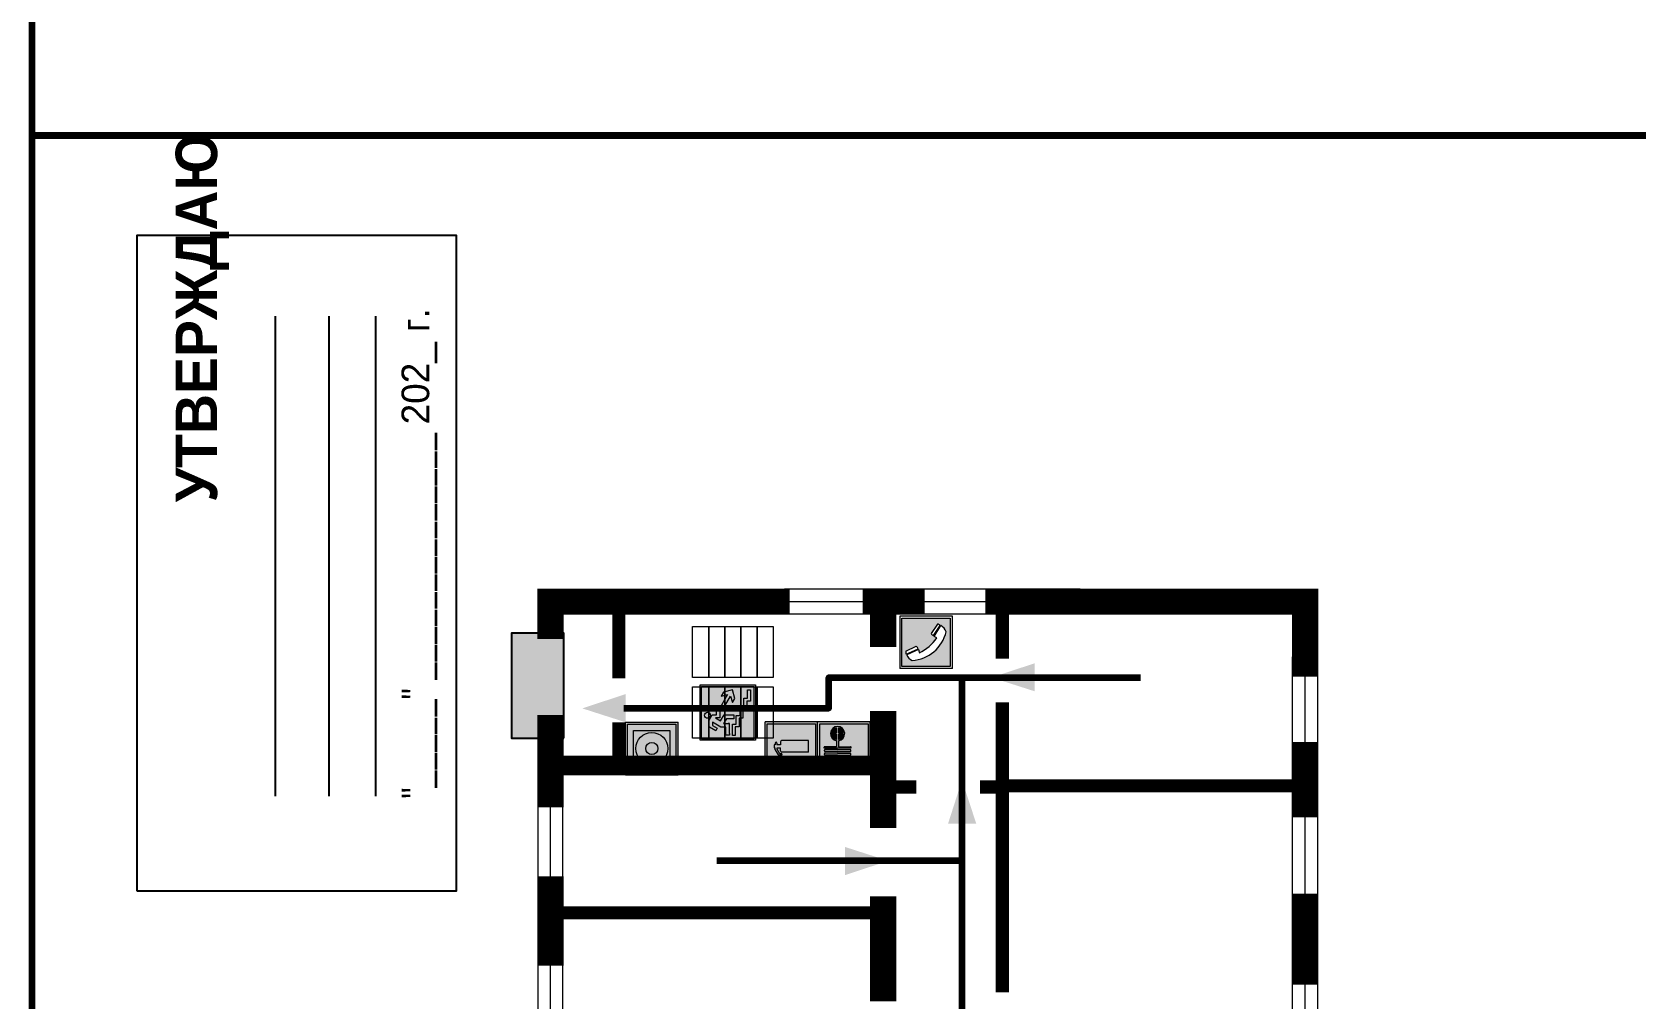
# Model space of a CAD drawing. Header units: millimetres. Extents: x 13810 to 67229, y 12374 to 21950.
# Drawn here: x 25277.2 to 25509.5, y 19352.8 to 19492.8 of the extents above; entities that cross this region are included whole.
import ezdxf

# ---------------------------------------------------------------- set-up
doc = ezdxf.new("R2010")
doc.units = ezdxf.units.MM
doc.layers.add('План_Штампы', color=7, linetype='Continuous')
doc.styles.add('обычный', font='arial.ttf')

# ---------------------------------------------------------------- blocks, each defined once
blk = doc.blocks.new('A$C54414219')
at = {"true_color": 0xffffff}
h = blk.add_hatch(color=7, dxfattribs=at)
h.paths.add_polyline_path([(2.39, -9.45), (2.39, -18.3), (11.23, -18.3), (11.23, -9.45)], flags=0)
h.paths.add_polyline_path([(10.71, -13.87, -1), (2.92, -13.87, -1)], flags=0)
h.paths.add_polyline_path([(8.3, -13.87, -1), (5.33, -13.87, -1)], flags=0)
h.paths.add_polyline_path([(0.41, -7.47), (0.41, -20.27), (13.21, -20.27), (13.21, -7.47)])
h.paths.add_polyline_path([(0.92, -19.77), (12.71, -19.77), (12.71, -7.98), (0.92, -7.98)], flags=16)
h.paths.add_polyline_path([(11.23, -9.45), (11.23, -18.3), (2.39, -18.3), (2.39, -9.45)], flags=0)
at = {"lineweight": 5}
h = blk.add_hatch(color=242, dxfattribs=at)
h.paths.add_polyline_path([(12.71, -7.98), (0.92, -7.98), (0.92, -19.77), (12.71, -19.77)])
h.paths.add_polyline_path([(11.23, -18.3), (2.39, -18.3), (2.39, -9.45), (11.23, -9.45)], flags=16)
h.paths.add_polyline_path([(10.71, -13.87, -1), (2.92, -13.87, -1)], flags=0)
h.paths.add_polyline_path([(8.3, -13.87, -1), (5.33, -13.87, -1)], flags=0)
at = {"true_color": 0xffffff}
h = blk.add_hatch(color=7, dxfattribs=at)
h.paths.add_polyline_path([(2.39, -9.45), (2.39, -18.3), (11.23, -18.3), (11.23, -9.45)])
h.paths.add_polyline_path([(10.71, -13.87, -1), (2.92, -13.87, -1)], flags=16)
h.paths.add_polyline_path([(8.3, -13.87, -1), (5.33, -13.87, -1)], flags=0)
at = {"lineweight": 5}
h = blk.add_hatch(color=242, dxfattribs=at)
h.paths.add_polyline_path([(2.92, -13.87, 1), (10.71, -13.87, 1)])
h.paths.add_polyline_path([(8.3, -13.87, -1), (5.33, -13.87, -1)], flags=16)
at = {"color": 242, "lineweight": 5}
for p, q in [((0.41, -20.27), (0.41, -7.47)), ((0.41, -7.47), (13.21, -7.47)), ((0.41, -7.47), (13.21, -7.47)), ((13.21, -20.27), (13.21, -7.47)), ((0.41, -20.27), (13.21, -20.27))]:
    blk.add_line(p, q, dxfattribs=at)
for points in [[(0.92, -7.98), (12.71, -7.98), (12.71, -19.77), (0.92, -19.77)], [(2.39, -9.45), (11.23, -9.45), (11.23, -18.3), (2.39, -18.3)]]:
    blk.add_lwpolyline(points, close=True, dxfattribs=at)
for radius in [3.89, 1.49]:
    blk.add_circle((6.81, -13.87), radius, dxfattribs=at)
blk = doc.blocks.new('A$C456E1F9C')
at = {"lineweight": 5}
h = blk.add_hatch(color=242, dxfattribs=at)
h.paths.add_polyline_path([(0.51, -1.47), (0.51, -13.26), (12.29, -13.26), (12.29, -1.47)])
h.paths.add_polyline_path([(5.42, -4.95, -0.254479), (4.78, -5.4), (3.52, -2.53, -0.209735), (4.23, -2.4)], flags=16)
h.paths.add_polyline_path([(8.53, -8.6), (10.87, -10.17), (10.54, -10.76), (8.03, -9.13, -0.192251)], flags=16)
h.paths.add_polyline_path([(4.61, -5.49, 0.005518), (3.87, -5.72, 0.128647), (7.49, -10.01, 0.00809), (7.83, -9.33), (10.47, -10.97, -0.16736), (8.99, -12.25, -0.327862), (1.95, -3.95, -0.166952), (3.36, -2.62)], flags=16)
at = {"color": 242, "lineweight": 5}
for p, q in [((0, -13.77), (0, -0.97)), ((12.8, -0.97), (0, -0.97)), ((4.61, -5.49), (3.36, -2.62)), ((3.52, -2.53), (4.78, -5.4)), ((4.23, -2.4), (5.42, -4.95)), ((12.8, -13.77), (12.8, -0.97)), ((7.83, -9.33), (10.47, -10.97)), ((8.03, -9.13), (10.54, -10.76)), ((10.81, -10.12), (8.53, -8.6)), ((10.54, -10.76), (10.8, -10.3)), ((10.8, -10.3), (10.81, -10.12)), ((0, -13.77), (12.8, -13.77))]:
    blk.add_line(p, q, dxfattribs=at)
blk.add_lwpolyline([(0.51, -1.47), (12.29, -1.47), (12.29, -13.26), (0.51, -13.26)], close=True, dxfattribs=at)
for centre, radius, start, end in [((4.59, -5.34), 2.99, 114.2845, 152.1974), ((4.02, -3.27), 0.891, 76.3284, 123.7092), ((11.12, -3.31), 9.19, 183.9915, 256.6009), ((14.98, -39.1), 35.17, 107.1487, 108.4135), ((13.86, -0.94), 11.08, 205.5536, 234.8762), ((4.68, -4.59), 0.824, 276.9621, 334.0723), ((-13.31, 0.8), 23.44, 332.5487, 334.4027), ((8.94, -9.5), 0.989, 114.4092, 157.9388), ((7.87, -9.46), 3, 291.9291, 329.9329)]:
    blk.add_arc(centre, radius, start, end, dxfattribs=at)
blk = doc.blocks.new('A$C37112FD5')
at = {"true_color": 0xf5f5ff}
h = blk.add_hatch(color=7, dxfattribs=at)
h.dxf.hatch_style = 1
h.paths.add_polyline_path([(12.8, -7.4), (0, -7.4), (0, -20.2), (12.8, -20.2)])
h.paths.add_polyline_path([(12.29, -7.91), (12.29, -19.69), (0.51, -19.69), (0.51, -7.91)], flags=16)
h.paths.add_polyline_path([(4.98, -9.04, -0.42597), (5.17, -9.22), (5.17, -12.25), (5.17, -15.29, -0.432244), (4.98, -15.47), (4.83, -15.47, -0.42597), (4.64, -15.29), (4.64, -12.25), (4.64, -9.22, -0.432244), (4.83, -9.04)], flags=0)
h.paths.add_polyline_path([(4.28, -9.22), (4.28, -12.25), (4.28, -15.29, -0.432244), (4.09, -15.47), (3.94, -15.47, -0.42597), (3.75, -15.29), (3.75, -12.25), (3.75, -9.22, -0.432244), (3.94, -9.04), (4.09, -9.04, -0.42597)], flags=0)
h.paths.add_polyline_path([(5.72, -9.04), (5.87, -9.04, -0.42597), (6.06, -9.22), (6.06, -12.25), (6.06, -15.29, -0.432244), (5.87, -15.47), (5.72, -15.47, -0.42597), (5.53, -15.29), (5.53, -12.25), (5.53, -9.22, -0.432244)], flags=0)
h.paths.add_polyline_path([(6.42, -8.9), (6.5, -8.9, -0.42597), (6.69, -9.08), (6.69, -12.03), (8.21, -12.03, -15.824349), (8.21, -12.47), (6.69, -12.47), (6.69, -15.42, -0.432244), (6.5, -15.6), (6.42, -15.6)], flags=0)
h.paths.add_polyline_path([(3.39, -9.22), (3.39, -12.25), (3.39, -15.29, -0.432244), (3.2, -15.47), (3.05, -15.47, -0.42597), (2.85, -15.29), (2.85, -12.25), (2.85, -9.22, -0.432244), (3.05, -9.04), (3.2, -9.04, -0.42597)], flags=0)
h.paths.add_polyline_path([(2.5, -9.22), (2.5, -16.71), (1.96, -16.71), (1.96, -9.22, -0.432244), (2.15, -9.04), (2.31, -9.04, -0.42597)], flags=0)
h.paths.add_polyline_path([(1.61, -8.9), (1.61, -15.6), (1.57, -15.6, -0.42597), (1.37, -15.42), (1.37, -12.03), (1.37, -9.09, -0.432244), (1.57, -8.9)], flags=0)
h.paths.add_polyline_path([(9.76, -10.81), (9.76, -12.03), (8.49, -12.03, -0.336371)], flags=0)
h.paths.add_polyline_path([(8.49, -12.47), (9.76, -12.47), (9.76, -13.7, -0.336371)], flags=0)
h.paths.add_polyline_path([(10.11, -10.81, -0.336371), (11.38, -12.03), (10.11, -12.03)], flags=0)
h.paths.add_polyline_path([(10.11, -12.47), (11.38, -12.47, -0.336371), (10.11, -13.7)], flags=0)
h.paths.add_polyline_path([(2.5, -16.84), (2.5, -17.05), (1.97, -17.05), (1.97, -16.84)], flags=0)
h.paths.add_polyline_path([(2.5, -17.24, -0.033778), (2.24, -18.6, -0.033778), (1.97, -17.24)], flags=0)
h = blk.add_hatch(color=242)
h.dxf.hatch_style = 1
h.paths.add_polyline_path([(12.29, -7.91), (0.51, -7.91), (0.51, -19.69), (12.29, -19.69)])
h.paths.add_polyline_path([(6.42, -15.6), (6.42, -8.9), (6.5, -8.9, -0.42597), (6.69, -9.08), (6.69, -12.03), (8.21, -12.03, -15.824349), (8.21, -12.47), (6.69, -12.47), (6.69, -15.42, -0.432244), (6.5, -15.6)], flags=16)
h.paths.add_polyline_path([(5.87, -15.47), (5.72, -15.47, -0.42597), (5.53, -15.29), (5.53, -12.25), (5.53, -9.22, -0.432244), (5.72, -9.04), (5.87, -9.04, -0.42597), (6.06, -9.22), (6.06, -12.25), (6.06, -15.29, -0.432244)], flags=16)
h.paths.add_polyline_path([(4.98, -15.47), (4.83, -15.47, -0.42597), (4.64, -15.29), (4.64, -12.25), (4.64, -9.22, -0.432244), (4.83, -9.04), (4.98, -9.04, -0.42597), (5.17, -9.22), (5.17, -12.25), (5.17, -15.29, -0.432244)], flags=16)
h.paths.add_polyline_path([(4.09, -15.47), (3.94, -15.47, -0.42597), (3.75, -15.29), (3.75, -12.25), (3.75, -9.22, -0.432244), (3.94, -9.04), (4.09, -9.04, -0.42597), (4.28, -9.22), (4.28, -12.25), (4.28, -15.29, -0.432244)], flags=16)
h.paths.add_polyline_path([(3.2, -15.47), (3.05, -15.47, -0.42597), (2.85, -15.29), (2.85, -12.25), (2.85, -9.22, -0.432244), (3.05, -9.04), (3.2, -9.04, -0.42597), (3.39, -9.22), (3.39, -12.25), (3.39, -15.29, -0.432244)], flags=16)
h.paths.add_polyline_path([(2.5, -17.05), (1.97, -17.05), (1.97, -16.84), (2.5, -16.84)], flags=16)
h.paths.add_polyline_path([(2.5, -17.24, -0.033778), (2.24, -18.6, -0.033778), (1.97, -17.24)], flags=16)
h.paths.add_polyline_path([(2.5, -16.71), (1.96, -16.71), (1.96, -9.22, -0.432244), (2.15, -9.04), (2.31, -9.04, -0.42597), (2.5, -9.22)], flags=16)
h.paths.add_polyline_path([(1.61, -15.6), (1.57, -15.6, -0.42597), (1.37, -15.42), (1.37, -12.03), (1.37, -9.09, -0.432244), (1.57, -8.9), (1.61, -8.9)], flags=16)
h.paths.add_polyline_path([(8.49, -12.47), (9.76, -12.47), (9.76, -13.7, -0.336371)], flags=0)
h.paths.add_polyline_path([(10.11, -13.7), (10.11, -12.47), (11.38, -12.47, -0.336371)], flags=0)
h.paths.add_polyline_path([(8.49, -12.03, -0.336371), (9.76, -10.81), (9.76, -12.03)], flags=0)
h.paths.add_polyline_path([(10.11, -12.03), (10.11, -10.81, -0.336371), (11.38, -12.03)], flags=0)
h = blk.add_hatch(color=7, dxfattribs=at)
h.dxf.hatch_style = 1
h.paths.add_polyline_path([(1.61, -8.9), (1.57, -8.9, 0.432244), (1.37, -9.09), (1.37, -12.03), (1.37, -15.42, 0.42597), (1.57, -15.6), (1.61, -15.6)])
h.paths.add_polyline_path([(2.5, -9.22, 0.42597), (2.31, -9.04), (2.15, -9.04, 0.432244), (1.96, -9.22), (1.96, -16.71), (2.5, -16.71)])
h.paths.add_polyline_path([(2.5, -16.84), (1.97, -16.84), (1.97, -17.05), (2.5, -17.05)])
h.paths.add_polyline_path([(2.5, -17.24), (1.97, -17.24, 0.033778), (2.24, -18.6, 0.033778)])
h.paths.add_polyline_path([(3.39, -12.25), (3.39, -9.22, 0.42597), (3.2, -9.04), (3.05, -9.04, 0.432244), (2.85, -9.22), (2.85, -12.25), (2.85, -15.29, 0.42597), (3.05, -15.47), (3.2, -15.47, 0.432244), (3.39, -15.29)])
h.paths.add_polyline_path([(4.28, -12.25), (4.28, -9.22, 0.42597), (4.09, -9.04), (3.94, -9.04, 0.432244), (3.75, -9.22), (3.75, -12.25), (3.75, -15.29, 0.42597), (3.94, -15.47), (4.09, -15.47, 0.432244), (4.28, -15.29)])
h.paths.add_polyline_path([(5.17, -12.25), (5.17, -9.22, 0.42597), (4.98, -9.04), (4.83, -9.04, 0.432244), (4.64, -9.22), (4.64, -12.25), (4.64, -15.29, 0.42597), (4.83, -15.47), (4.98, -15.47, 0.432244), (5.17, -15.29)])
h.paths.add_polyline_path([(6.06, -12.25), (6.06, -9.22, 0.42597), (5.87, -9.04), (5.72, -9.04, 0.432244), (5.53, -9.22), (5.53, -12.25), (5.53, -15.29, 0.42597), (5.72, -15.47), (5.87, -15.47, 0.432244), (6.06, -15.29)])
h.paths.add_polyline_path([(6.69, -12.47), (8.21, -12.47, 15.824349), (8.21, -12.03), (6.69, -12.03), (6.69, -9.08, 0.42597), (6.5, -8.9), (6.42, -8.9), (6.42, -15.6), (6.5, -15.6, 0.432244), (6.69, -15.42)])
h.paths.add_polyline_path([(8.49, -12.47), (9.76, -12.47), (9.76, -13.7, -0.336371)], flags=16)
h.paths.add_polyline_path([(8.49, -12.03, -0.336371), (9.76, -10.81), (9.76, -12.03)], flags=16)
h.paths.add_polyline_path([(10.11, -12.47), (11.38, -12.47, -0.336371), (10.11, -13.7)], flags=16)
h.paths.add_polyline_path([(10.11, -12.03), (10.11, -10.81, -0.336371), (11.38, -12.03)], flags=16)
h = blk.add_hatch(color=242)
h.dxf.hatch_style = 1
h.paths.add_polyline_path([(9.76, -10.81, 0.336371), (8.49, -12.03), (9.76, -12.03)])
h.paths.add_polyline_path([(10.11, -10.81), (10.11, -12.03), (11.38, -12.03, 0.336371)])
h.paths.add_polyline_path([(11.38, -12.47), (10.11, -12.47), (10.11, -13.7, 0.336371)])
h.paths.add_polyline_path([(9.76, -12.47), (8.49, -12.47, 0.336371), (9.76, -13.7)])
at = {"color": 242, "lineweight": 5}
for p, q in [((0, -20.2), (0, -7.4)), ((0, -7.4), (12.8, -7.4)), ((12.8, -20.2), (12.8, -7.4)), ((1.37, -12.03), (1.37, -9.08)), ((1.57, -8.9), (1.61, -8.9)), ((1.61, -8.9), (1.61, -15.6)), ((1.96, -16.71), (1.96, -9.22)), ((2.15, -9.04), (2.31, -9.04)), ((2.5, -16.71), (2.5, -9.22)), ((2.85, -12.25), (2.85, -9.22)), ((3.05, -9.04), (3.2, -9.04)), ((3.39, -12.25), (3.39, -9.22)), ((3.75, -12.25), (3.75, -9.22)), ((3.94, -9.04), (4.09, -9.04)), ((4.28, -12.25), (4.28, -9.22)), ((4.64, -12.25), (4.64, -9.22)), ((4.83, -9.04), (4.98, -9.04)), ((5.17, -12.25), (5.17, -9.22)), ((5.53, -12.25), (5.53, -9.22)), ((5.72, -9.04), (5.87, -9.04)), ((6.06, -12.25), (6.06, -9.22)), ((6.42, -8.9), (6.42, -15.6)), ((6.5, -8.9), (6.42, -8.9)), ((6.69, -12.03), (6.69, -9.08)), ((9.76, -10.81), (9.76, -12.03)), ((10.11, -10.81), (10.11, -12.03)), ((1.37, -12.03), (1.37, -15.42)), ((1.57, -15.6), (1.61, -15.6)), ((2.85, -12.25), (2.85, -15.29)), ((3.05, -15.47), (3.2, -15.47)), ((3.39, -12.25), (3.39, -15.29)), ((3.75, -12.25), (3.75, -15.29)), ((3.94, -15.47), (4.09, -15.47)), ((4.28, -12.25), (4.28, -15.29)), ((4.64, -12.25), (4.64, -15.29)), ((4.83, -15.47), (4.98, -15.47)), ((5.17, -12.25), (5.17, -15.29)), ((5.53, -12.25), (5.53, -15.29)), ((5.72, -15.47), (5.87, -15.47)), ((6.06, -12.25), (6.06, -15.29)), ((6.42, -15.6), (6.5, -15.6)), ((8.21, -12.03), (6.69, -12.03)), ((8.21, -12.47), (6.69, -12.47)), ((6.69, -12.47), (6.69, -15.42)), ((9.76, -12.03), (8.49, -12.03)), ((9.76, -12.47), (8.49, -12.47)), ((9.76, -12.47), (9.76, -13.7)), ((11.38, -12.03), (10.11, -12.03)), ((11.38, -12.47), (10.11, -12.47)), ((10.11, -12.47), (10.11, -13.7)), ((1.96, -16.71), (2.5, -16.71)), ((1.97, -16.84), (2.5, -16.84)), ((1.97, -17.05), (1.97, -16.84)), ((2.5, -17.05), (1.97, -17.05)), ((1.97, -17.24), (2.5, -17.24)), ((2.5, -16.84), (2.5, -17.05)), ((0, -20.2), (12.8, -20.2))]:
    blk.add_line(p, q, dxfattribs=at)
blk.add_lwpolyline([(0.51, -7.91), (12.29, -7.91), (12.29, -19.69), (0.51, -19.69)], close=True, dxfattribs=at)
for centre, radius, start, end in [((1.56, -9.09), 0.182, 87.1027, 180.6071), ((2.15, -9.22), 0.182, 87.1027, 180.6071), ((2.32, -9.22), 0.182, 359.3929, 92.8973), ((3.04, -9.22), 0.182, 87.1027, 180.6071), ((3.21, -9.22), 0.182, 359.3929, 92.8973), ((3.93, -9.22), 0.182, 87.1027, 180.6071), ((4.1, -9.22), 0.182, 359.3929, 92.8973), ((4.82, -9.22), 0.182, 87.1027, 180.6071), ((4.99, -9.22), 0.182, 359.3929, 92.8973), ((5.71, -9.22), 0.182, 87.1027, 180.6071), ((5.88, -9.22), 0.182, 359.3929, 92.8973), ((6.51, -9.09), 0.182, 359.3929, 92.8973), ((9.93, -12.25), 1.74, 187.2319, 172.7681), ((9.93, -12.25), 1.46, 96.9927, 171.3585), ((9.93, -12.25), 1.46, 8.6415, 83.0073), ((1.56, -15.42), 0.182, 179.3929, 272.8973), ((3.04, -15.29), 0.182, 179.3929, 272.8973), ((3.21, -15.29), 0.182, 267.1027, 0.6071), ((3.93, -15.29), 0.182, 179.3929, 272.8973), ((4.1, -15.29), 0.182, 267.1027, 0.6071), ((4.82, -15.29), 0.182, 179.3929, 272.8973), ((4.99, -15.29), 0.182, 267.1027, 0.6071), ((5.71, -15.29), 0.182, 179.3929, 272.8973), ((5.88, -15.29), 0.182, 267.1027, 0.6071), ((6.51, -15.42), 0.182, 267.1027, 0.6071), ((9.93, -12.25), 1.46, 188.6415, 263.0073), ((9.93, -12.25), 1.46, 276.9927, 351.3585), ((12.17, -15.98), 10.27, 187.041, 194.7793), ((-7.7, -15.98), 10.27, 345.2207, 352.959)]:
    blk.add_arc(centre, radius, start, end, dxfattribs=at)
blk = doc.blocks.new('A$C3AD82952')
at = {"true_color": 0xf5f5ff}
h = blk.add_hatch(color=7, dxfattribs=at)
h.dxf.hatch_style = 1
h.paths.add_polyline_path([(8.21, 8.73, 0.414214), (7.89, 9.05), (7.22, 9.05), (7.22, 9.92), (7.59, 9.92, 1), (7.57, 10.36), (7.22, 10.36), (7.22, 10.6), (6.43, 10.6), (6.43, 10.36), (6.01, 10.36), (4.74, 9.59), (4.74, 8.69), (4.98, 8.73), (4.98, 9.26), (6.12, 9.91), (6.43, 9.91), (6.43, 9.05), (5.76, 9.05, 0.414214), (5.44, 8.73), (5.44, 2.2), (8.21, 2.2)], flags=0)
h.paths.add_polyline_path([(12.8, 12.8), (0, 12.8), (0, 0), (12.8, 0)])
h.paths.add_polyline_path([(0.51, 12.29), (12.29, 12.29), (12.29, 0.51), (0.51, 0.51)], flags=16)
h.paths.add_polyline_path([(4.74, 9.59), (6.01, 10.36), (6.43, 10.36), (6.43, 10.6), (7.22, 10.6), (7.22, 10.36), (7.59, 10.36, -0.94586), (7.59, 9.92), (7.22, 9.92), (7.22, 9.05), (7.89, 9.05, -0.414214), (8.21, 8.73), (8.21, 2.2), (5.44, 2.2), (5.44, 8.73, -0.414214), (5.76, 9.05), (6.43, 9.05), (6.43, 9.91), (6.12, 9.91), (4.98, 9.26), (4.98, 8.73), (4.74, 8.69)], flags=0)
h = blk.add_hatch(color=242)
h.dxf.hatch_style = 1
h.paths.add_polyline_path([(12.29, 12.29), (0.51, 12.29), (0.51, 0.51), (12.29, 0.51)])
h.paths.add_polyline_path([(4.74, 8.69), (4.74, 9.59), (6.01, 10.36), (6.43, 10.36), (6.43, 10.6), (7.22, 10.6), (7.22, 10.36), (7.59, 10.36, -0.94586), (7.59, 9.92), (7.22, 9.92), (7.22, 9.05), (7.89, 9.05, -0.414214), (8.21, 8.73), (8.21, 2.2), (5.44, 2.2), (5.44, 8.73, -0.414214), (5.76, 9.05), (6.43, 9.05), (6.43, 9.91), (6.12, 9.91), (4.98, 9.26), (4.98, 8.73)], flags=16)
h = blk.add_hatch(color=7, dxfattribs=at)
h.dxf.hatch_style = 1
h.paths.add_polyline_path([(8.21, 8.73, 0.414214), (7.89, 9.05), (7.22, 9.05), (7.22, 9.92), (7.59, 9.92, 1), (7.57, 10.36), (7.22, 10.36), (7.22, 10.6), (6.43, 10.6), (6.43, 10.36), (6.01, 10.36), (4.74, 9.59), (4.74, 8.69), (4.98, 8.73), (4.98, 9.26), (6.12, 9.91), (6.43, 9.91), (6.43, 9.05), (5.76, 9.05, 0.414214), (5.44, 8.73), (5.44, 2.2), (8.21, 2.2)])
at = {"color": 242, "lineweight": 5}
for p, q in [((0, 0), (0, 12.8)), ((0, 12.8), (12.8, 12.8)), ((12.8, 0), (12.8, 12.8)), ((6.01, 10.36), (4.74, 9.59)), ((4.74, 9.59), (4.74, 8.69)), ((4.74, 8.69), (4.98, 8.73)), ((4.98, 9.26), (6.12, 9.91)), ((4.98, 8.73), (4.98, 9.26)), ((5.44, 2.2), (5.44, 8.73)), ((5.76, 9.05), (6.43, 9.05)), ((6.01, 10.36), (6.43, 10.36)), ((6.12, 9.91), (6.43, 9.91)), ((7.22, 10.6), (6.43, 10.6)), ((6.43, 10.6), (6.43, 10.36)), ((6.43, 9.91), (6.43, 9.05)), ((7.22, 10.36), (7.22, 10.6)), ((7.59, 10.36), (7.22, 10.36)), ((7.22, 9.05), (7.22, 9.92)), ((7.59, 9.92), (7.22, 9.92)), ((7.89, 9.05), (7.22, 9.05)), ((8.21, 2.2), (8.21, 8.73)), ((0, 0), (12.8, 0)), ((5.44, 2.2), (8.21, 2.2))]:
    blk.add_line(p, q, dxfattribs=at)
blk.add_lwpolyline([(0.51, 12.29), (12.29, 12.29), (12.29, 0.51), (0.51, 0.51)], close=True, dxfattribs=at)
for centre, radius, start, end in [((5.76, 8.73), 0.32, 90, 180), ((7.58, 10.14), 0.223, 273.1875, 86.8125), ((7.89, 8.73), 0.32, 0, 90)]:
    blk.add_arc(centre, radius, start, end, dxfattribs=at)
blk = doc.blocks.new('вниз')
at = {"lineweight": 0, "true_color": 0xffffff}
h = blk.add_hatch(color=7, dxfattribs=at)
h.dxf.hatch_style = 1
h.paths.add_polyline_path([(40994.51, -4472.22), (40986.51, -4472.22), (40986.51, -4480.22), (40994.51, -4480.22)])
h.paths.add_polyline_path([(40994.31, -4472.42), (40994.31, -4480.01), (40986.71, -4480.01), (40986.71, -4472.42)], flags=16)
h.paths.add_polyline_path([(40988.43, -4473.53), (40989.43, -4473.53), (40990.19, -4473.96), (40990.19, -4474.6), (40991, -4474.6), (40991, -4475.06), (40989.73, -4475.06), (40989.73, -4474.46), (40989.3, -4475.18), (40990.17, -4475.7), (40990.17, -4477.11), (40989.63, -4477.11), (40989.63, -4476.01), (40988.94, -4475.59), (40988.94, -4476.46), (40988.94, -4476.46), (40987.47, -4476.46), (40987.26, -4476.46), (40987.26, -4475.92), (40988.4, -4475.92), (40988.4, -4475.2), (40989.1, -4473.99), (40988.66, -4473.99), (40988.24, -4474.7), (40987.86, -4474.47), (40988.41, -4473.56)], flags=0)
h.paths.add_polyline_path([(40990.55, -4473.29, -1), (40989.69, -4473.29, -1)], flags=0)
h.paths.add_polyline_path([(40988.85, -4476.89), (40988.85, -4477.43), (40990.1, -4477.43), (40990.1, -4477.99), (40991.34, -4477.99), (40991.34, -4478.54), (40992.59, -4478.54), (40992.59, -4479.09), (40993.83, -4479.09), (40993.83, -4479.52), (40992.17, -4479.52), (40992.17, -4478.97), (40990.91, -4478.97), (40990.91, -4478.41), (40989.68, -4478.41), (40989.68, -4477.86), (40988.43, -4477.86), (40988.43, -4477.31), (40987.6, -4477.31), (40987.18, -4477.31), (40987.18, -4476.89)], flags=0)
h.paths.add_polyline_path([(40991.61, -4475.33), (40993.12, -4476.2), (40992.9, -4475.27), (40993.48, -4475.6), (40993.83, -4476.88), (40992.56, -4477.22), (40991.97, -4476.88), (40992.9, -4476.61), (40991.38, -4475.74), (40991.58, -4475.39)], flags=0)
h.paths.add_polyline_path([(40990.19, -4473.96), (40989.43, -4473.53), (40988.43, -4473.53), (40988.41, -4473.56), (40987.86, -4474.47), (40988.24, -4474.7), (40988.66, -4473.99), (40989.1, -4473.99), (40988.4, -4475.2), (40988.4, -4475.92), (40987.26, -4475.92), (40987.26, -4476.46), (40987.47, -4476.46), (40988.94, -4476.46), (40988.94, -4476.27), (40988.94, -4475.59), (40989.63, -4476.01), (40989.63, -4477.11), (40990.17, -4477.11), (40990.17, -4475.7), (40989.3, -4475.18), (40989.73, -4474.46), (40989.73, -4475.06), (40991, -4475.06), (40991, -4474.6), (40990.19, -4474.6)], flags=0)
h.paths.add_polyline_path([(40990.55, -4473.29, 1), (40989.69, -4473.29, 1)], flags=0)
h.paths.add_polyline_path([(40991.61, -4475.33), (40991.58, -4475.39), (40991.38, -4475.74), (40992.9, -4476.61), (40991.97, -4476.88), (40992.56, -4477.22), (40993.83, -4476.88), (40993.48, -4475.6), (40992.9, -4475.27), (40993.12, -4476.2)], flags=0)
h.paths.add_polyline_path([(40990.1, -4477.43), (40988.85, -4477.43), (40988.85, -4476.89), (40987.18, -4476.89), (40987.18, -4477.31), (40987.6, -4477.31), (40988.43, -4477.31), (40988.43, -4477.86), (40989.68, -4477.86), (40989.68, -4478.41), (40990.91, -4478.41), (40990.91, -4478.97), (40992.17, -4478.97), (40992.17, -4479.52), (40993.83, -4479.52), (40993.83, -4479.09), (40992.59, -4479.09), (40992.59, -4478.54), (40991.34, -4478.54), (40991.34, -4477.99), (40990.1, -4477.99)], flags=0)
at = {"lineweight": 0}
h = blk.add_hatch(color=126, dxfattribs=at)
h.dxf.hatch_style = 1
h.paths.add_polyline_path([(40994.31, -4472.42), (40986.71, -4472.42), (40986.71, -4480.01), (40994.31, -4480.01)])
h.paths.add_polyline_path([(40988.43, -4473.53), (40989.43, -4473.53), (40990.19, -4473.96), (40990.19, -4474.6), (40991, -4474.6), (40991, -4475.06), (40989.73, -4475.06), (40989.73, -4474.46), (40989.3, -4475.18), (40990.17, -4475.7), (40990.17, -4477.11), (40989.63, -4477.11), (40989.63, -4476.01), (40988.94, -4475.59), (40988.94, -4476.46), (40988.94, -4476.46), (40987.47, -4476.46), (40987.26, -4476.46), (40987.26, -4475.92), (40988.4, -4475.92), (40988.4, -4475.2), (40989.1, -4473.99), (40988.66, -4473.99), (40988.24, -4474.7), (40987.86, -4474.47), (40988.41, -4473.56)], flags=16)
h.paths.add_polyline_path([(40990.55, -4473.29, -1), (40989.69, -4473.29, -1)], flags=16)
h.paths.add_polyline_path([(40988.85, -4476.89), (40988.85, -4477.43), (40990.1, -4477.43), (40990.1, -4477.99), (40991.34, -4477.99), (40991.34, -4478.54), (40992.59, -4478.54), (40992.59, -4479.09), (40993.83, -4479.09), (40993.83, -4479.52), (40992.17, -4479.52), (40992.17, -4478.97), (40990.91, -4478.97), (40990.91, -4478.41), (40989.68, -4478.41), (40989.68, -4477.86), (40988.43, -4477.86), (40988.43, -4477.31), (40987.6, -4477.31), (40987.18, -4477.31), (40987.18, -4476.89)], flags=16)
h.paths.add_polyline_path([(40991.61, -4475.33), (40993.12, -4476.2), (40992.9, -4475.27), (40993.48, -4475.6), (40993.83, -4476.88), (40992.56, -4477.22), (40991.97, -4476.88), (40992.9, -4476.61), (40991.38, -4475.74), (40991.58, -4475.39)], flags=16)
at = {"lineweight": 0, "true_color": 0xffffff}
h = blk.add_hatch(color=7, dxfattribs=at)
h.dxf.hatch_style = 1
h.paths.add_polyline_path([(40989.73, -4474.46), (40989.73, -4475.06), (40991, -4475.06), (40991, -4474.6), (40990.19, -4474.6), (40990.19, -4473.96), (40989.43, -4473.53), (40988.43, -4473.53), (40988.41, -4473.56), (40987.86, -4474.47), (40988.24, -4474.7), (40988.66, -4473.99), (40989.1, -4473.99), (40988.4, -4475.2), (40988.4, -4475.92), (40987.26, -4475.92), (40987.26, -4476.46), (40987.47, -4476.46), (40988.94, -4476.46), (40988.94, -4475.59), (40989.63, -4476.01), (40989.63, -4477.11), (40990.17, -4477.11), (40990.17, -4475.7), (40989.3, -4475.18)])
h.paths.add_polyline_path([(40989.69, -4473.29, 1), (40990.55, -4473.29, 1)])
h.paths.add_polyline_path([(40991.61, -4475.33), (40991.58, -4475.39), (40991.38, -4475.74), (40992.9, -4476.61), (40991.97, -4476.88), (40992.56, -4477.22), (40993.83, -4476.88), (40993.48, -4475.6), (40992.9, -4475.27), (40993.12, -4476.2)])
h.paths.add_polyline_path([(40990.1, -4477.43), (40988.85, -4477.43), (40988.85, -4476.89), (40987.18, -4476.89), (40987.18, -4477.31), (40987.6, -4477.31), (40988.43, -4477.31), (40988.43, -4477.86), (40989.68, -4477.86), (40989.68, -4478.41), (40990.91, -4478.41), (40990.91, -4478.97), (40992.17, -4478.97), (40992.17, -4479.52), (40993.83, -4479.52), (40993.83, -4479.09), (40992.59, -4479.09), (40992.59, -4478.54), (40991.34, -4478.54), (40991.34, -4477.99), (40990.1, -4477.99)])
at = {"color": 126, "lineweight": 0}
for points in [[(40986.51, -4472.22), (40994.51, -4472.22), (40994.51, -4480.22), (40986.51, -4480.22)], [(40986.71, -4472.42), (40994.31, -4472.42), (40994.31, -4480.01), (40986.71, -4480.01)]]:
    blk.add_lwpolyline(points, close=True, dxfattribs=at)
for points in [[(40987.47, -4476.46), (40987.26, -4476.46), (40987.26, -4475.92), (40988.4, -4475.92), (40988.4, -4475.2), (40989.1, -4473.99), (40988.66, -4473.99), (40988.24, -4474.7), (40987.86, -4474.47), (40988.41, -4473.56), (40988.43, -4473.53), (40989.43, -4473.53), (40990.19, -4473.96), (40990.19, -4474.6), (40991, -4474.6), (40991, -4475.06), (40989.73, -4475.06), (40989.73, -4474.46), (40989.3, -4475.18), (40990.17, -4475.7), (40990.17, -4477.11), (40989.63, -4477.11), (40989.63, -4476.01), (40988.94, -4475.59), (40988.94, -4476.46)], [(40991.58, -4475.39), (40991.38, -4475.74), (40992.9, -4476.61), (40991.97, -4476.88), (40992.56, -4477.22), (40993.83, -4476.88), (40993.48, -4475.6), (40992.9, -4475.27), (40993.12, -4476.2), (40991.61, -4475.33), (40991.58, -4475.39)], [(40987.6, -4477.31), (40987.18, -4477.31), (40987.18, -4476.89), (40988.85, -4476.89), (40988.85, -4477.43), (40990.1, -4477.43), (40990.1, -4477.99), (40991.34, -4477.99), (40991.34, -4478.54), (40992.59, -4478.54), (40992.59, -4479.09), (40993.83, -4479.09), (40993.83, -4479.52), (40992.17, -4479.52), (40992.17, -4478.97), (40990.91, -4478.97), (40990.91, -4478.41), (40989.68, -4478.41), (40989.68, -4477.86), (40988.43, -4477.86), (40988.43, -4477.31), (40987.6, -4477.31)], [(40987.47, -4476.46), (40988.94, -4476.46), (40988.94, -4476.27)]]:
    blk.add_lwpolyline(points, dxfattribs=at)
blk.add_circle((40990.12, -4473.29), 0.432, dxfattribs=at)
blk = doc.blocks.new('A$C7B4425F7')
at = {"true_color": 0xffffff}
blk.add_hatch(color=7, dxfattribs=at).paths.add_polyline_path([(0, 0), (-16, 0), (-16, -8), (0, -8)])
h = blk.add_hatch(color=126)
h.paths.add_polyline_path([(-0.2, -0.2), (-15.8, -0.2), (-15.8, -7.8), (-0.2, -7.8)])
h.paths.add_polyline_path([(-11.76, -2.03), (-11.76, -3.66), (-11.17, -3.66, -0.568275), (-11.17, -6.18), (-12.58, -6.18), (-12.58, -2.03)], flags=16)
h.paths.add_polyline_path([(-13.33, -4.12, -0.495768), (-13.59, -6.18), (-15.03, -6.18), (-15.03, -2.03), (-13.59, -2.03, -0.487973)], flags=16)
h.paths.add_polyline_path([(-10.25, -2.03), (-9.48, -2.03), (-9.48, -6.18), (-10.25, -6.18)], flags=16)
h.paths.add_polyline_path([(-13.84, -3.69), (-14.24, -3.69), (-14.24, -3.03), (-13.9, -3.03, -0.692621)], flags=0)
h.paths.add_polyline_path([(-9.15, -2.03), (-8.4, -2.03), (-8.04, -3.07), (-7.68, -2.03), (-6.93, -2.03), (-7.64, -4.1), (-6.93, -6.18), (-7.68, -6.18), (-8.04, -5.14), (-8.4, -6.18), (-9.15, -6.18), (-8.44, -4.1)], flags=16)
h.paths.add_polyline_path([(-11.76, -4.46), (-11.42, -4.46, -0.692621), (-11.36, -5.12), (-11.76, -5.12)], flags=0)
h.paths.add_polyline_path([(-13.9, -5.2), (-14.24, -5.2), (-14.24, -4.55), (-13.84, -4.55, -0.708038)], flags=0)
edge = h.paths.add_edge_path(flags=16)
edge.add_ellipse((-5.51, -4.08), major_axis=(0, 2.05), ratio=0.586184, start_angle=0, end_angle=360)
edge = h.paths.add_edge_path(flags=0)
edge.add_ellipse((-5.51, -4.08), major_axis=(0, 1.14), ratio=0.454828, start_angle=0, end_angle=360)
h.paths.add_polyline_path([(-4.13, -4.96, 0.377264), (-3.48, -4.52, 0.0555), (-3.16, -2.03), (-1.66, -2.03), (-1.66, -4.96), (-0.96, -4.96), (-0.96, -7.01), (-1.75, -7.01), (-1.75, -6.18), (-3.3, -6.18), (-3.3, -7.02), (-4.13, -7.02)], flags=16)
h.paths.add_polyline_path([(-2.73, -2.91), (-2.28, -2.91), (-2.28, -4.96), (-3.05, -4.96, 0.079136)], flags=0)
at = {"color": 126}
blk.add_lwpolyline([(-16, -8), (0, -8), (0, 0), (-16, 0)], close=True, dxfattribs=at)

msp = doc.modelspace()

# ---------------------------------------------------------------- linework, layer by layer
at = {"color": 2, "lineweight": 100}
for points in [[(25277.24, 19872.83), (25877.24, 19872.83), (25877.24, 19477.83), (25277.24, 19477.83)], [(25277.24, 19477.83), (25877.24, 19477.83), (25877.24, 19082.83), (25277.24, 19082.83)]]:
    msp.add_lwpolyline(points, close=True, dxfattribs=at)
msp.add_lwpolyline([(25292.43, 19368.38), (25292.43, 19463.39), (25338.64, 19463.39), (25338.64, 19368.38)], close=True)
for points in [[(25312.48, 19382.14), (25312.48, 19451.66)], [(25320.24, 19382.14), (25320.24, 19451.66)], [(25327.03, 19382.14), (25327.03, 19451.66)]]:
    msp.add_lwpolyline(points)
at = {"lineweight": 0}
for points, const_width in [([(25352.31, 19404.89), (25352.31, 19410.31), (25386.96, 19410.31)], 3.8), ([(25397.52, 19410.31), (25406.49, 19410.31)], 3.8), ([(25400.48, 19410.31), (25400.48, 19403.76)], 3.8), ([(25415.28, 19410.31), (25461.57, 19410.31), (25461.57, 19399.45)], 3.8), ([(25362.2, 19399.22), (25362.2, 19409.92)], 1.9), ([(25417.74, 19409.66), (25417.74, 19402.05)], 1.9), ([(25352.31, 19393.89), (25352.31, 19380.51)], 3.8), ([(25400.48, 19394.45), (25400.48, 19377.52)], 3.8), ([(25417.74, 19395.75), (25417.74, 19353.74)], 1.9), ([(25362.2, 19387.12), (25362.2, 19392.82)], 1.9), ([(25461.57, 19389.96), (25461.57, 19379.06)], 3.8), ([(25353.04, 19386.6), (25400.01, 19386.6)], 2.85), ([(25401.61, 19383.46), (25405.3, 19383.46)], 1.9), ([(25414.52, 19383.46), (25418.21, 19383.46)], 1.9), ([(25417.74, 19383.64), (25461.16, 19383.64)], 1.9), ([(25352.31, 19370.53), (25352.31, 19357.6)], 3.8), ([(25400.48, 19367.65), (25400.48, 19352.41)], 3.8), ([(25461.57, 19367.99), (25461.57, 19354.81)], 3.8), ([(25400.08, 19365.23), (25353.51, 19365.23)], 1.9)]:
    msp.add_lwpolyline(points, dxfattribs=dict(at, const_width=const_width))
for points in [[(25386.19, 19412.16), (25428.99, 19412.16)], [(25386.96, 19410.31), (25429.77, 19410.31)], [(25386.27, 19408.55), (25429.07, 19408.55)], [(25459.73, 19311.81), (25459.73, 19402.31)], [(25461.57, 19311.97), (25461.57, 19402.48)], [(25463.43, 19311.72), (25463.43, 19402.23)], [(25350.5, 19242.71), (25350.5, 19383.66)], [(25352.31, 19243.88), (25352.31, 19384.82)], [(25354.11, 19243.18), (25354.11, 19384.12)]]:
    msp.add_lwpolyline(points, dxfattribs=at)
for points in [[(25372.89, 19406.72), (25375.22, 19406.72), (25375.22, 19399.34), (25372.89, 19399.34)], [(25375.22, 19406.72), (25377.55, 19406.72), (25377.55, 19399.34), (25375.22, 19399.34)], [(25377.55, 19406.72), (25379.88, 19406.72), (25379.88, 19399.34), (25377.55, 19399.34)], [(25379.88, 19406.72), (25382.21, 19406.72), (25382.21, 19399.34), (25379.88, 19399.34)], [(25382.21, 19406.72), (25384.54, 19406.72), (25384.54, 19399.34), (25382.21, 19399.34)], [(25372.89, 19397.95), (25375.22, 19397.95), (25375.22, 19390.56), (25372.89, 19390.56)], [(25375.22, 19397.95), (25377.55, 19397.95), (25377.55, 19390.56), (25375.22, 19390.56)], [(25377.55, 19397.95), (25379.88, 19397.95), (25379.88, 19390.56), (25377.55, 19390.56)], [(25379.88, 19397.95), (25382.21, 19397.95), (25382.21, 19390.56), (25379.88, 19390.56)], [(25382.21, 19397.95), (25384.54, 19397.95), (25384.54, 19390.56), (25382.21, 19390.56)]]:
    msp.add_lwpolyline(points, close=True, dxfattribs=at)
at = {"color": 126, "lineweight": 100, "true_color": 0x008754}
for points in [[(25362.92, 19394.87), (25392.6, 19394.87), (25392.6, 19399.3), (25437.75, 19399.3)], [(25411.91, 19166.47), (25411.91, 19399.3)], [(25411.91, 19372.76), (25376.39, 19372.76)]]:
    msp.add_lwpolyline(points, dxfattribs=at)
at = {"layer": 'План_Штампы', "color": 126, "true_color": 0x008754}
for points in [[(25422.44, 19401.39), (25422.43, 19397.32), (25416.17, 19399.33)], [(25363.18, 19396.92), (25363.17, 19392.84), (25356.91, 19394.85)], [(25413.96, 19378.17), (25409.88, 19378.17), (25411.89, 19384.43)], [(25394.95, 19370.7), (25394.95, 19374.78), (25401.21, 19372.76)]]:
    msp.add_solid(points, dxfattribs=at)

# ---------------------------------------------------------------- block references
at = {"rotation": 90}
for name, p, xscale, yscale, zscale in [('A$C456E1F9C', (25402.33, 19400.62), 0.59375, 0.59375, 0.59375), ('A$C3AD82952', (25390.99, 19385.3), 0.59375, 0.59375, 0.59375), ('A$C37112FD5', (25386.6, 19385.3), 0.5937484804308042, 0.5937484804308042, 0.5937484804308042)]:
    msp.add_blockref(name, p, dxfattribs=dict(at, xscale=xscale, yscale=yscale, zscale=zscale))
at = {"color": 126, "true_color": 0x008754, "rotation": 90}
msp.add_blockref('вниз', (20901.76, -21596.27), dxfattribs=at)
at = {"xscale": 0.59375, "yscale": 0.59375, "zscale": 0.59375}
msp.add_blockref('A$C54414219', (25362.93, 19397.28), dxfattribs=at)
at = {"layer": 'План_Штампы', "xscale": 0.95, "yscale": 0.95, "zscale": 0.95, "rotation": 90}
msp.add_blockref('A$C7B4425F7', (25346.64, 19405.76), dxfattribs=at)

# ---------------------------------------------------------------- texts
at = {"lineweight": 0, "attachment_point": 5, "rotation": 90, "style": 'обычный'}
for s, insert, char_height, width in [('\\pi-18,l18,t18;{\\fProxima Nova Rg|b1|i0|c204|p2;УТВЕРЖДАЮ\\H1.1997x; }', (25301.9, 19451.42), 6, 126.6484), ('{\\fArial Narrow|b0|i0|c204|p34;"_____" ______________ \\fProxima Nova Rg|b0|i0|c204|p2;202_ г. }', (25333.32, 19417.29), 4, 78.6503)]:
    msp.add_mtext(s, dxfattribs=dict(at, insert=insert, char_height=char_height, width=width))

doc.saveas('drawing.dxf')
